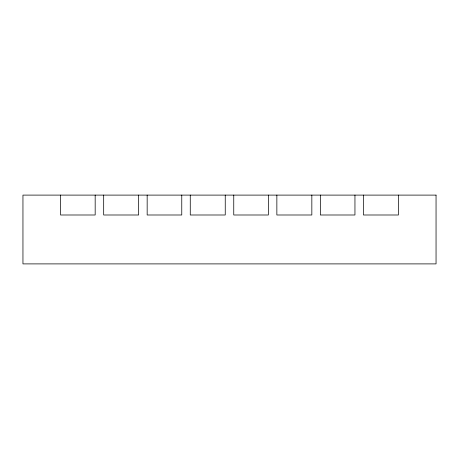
<?xml version="1.0" encoding="UTF-8"?>
<svg xmlns="http://www.w3.org/2000/svg" width="459" height="459" viewBox="0 0 459 459"><rect width="100%" height="100%" fill="white"/><g stroke="black" fill="none" stroke-linecap="round" stroke-linejoin="round"><path stroke-width="0.69" d="M398.435 195.104L398.435 214.996L363.453 214.996L363.453 195.104M354.95 195.104L354.95 214.996L320.342 214.996L320.342 195.104M311.839 195.104L311.839 214.996L276.857 214.996L276.857 195.104M268.36 195.104L268.36 214.996L233.751 214.996L233.751 195.104M225.249 195.104L225.249 214.996L190.267 214.996L190.267 195.104M181.764 195.104L181.764 214.996L147.161 214.996L147.161 195.104M138.658 195.104L138.658 214.996L103.677 214.996L103.677 195.104M95.174 195.104L95.174 214.996L60.565 214.996L60.565 195.104M436.05 195.104L22.95 195.104L22.95 263.896L436.05 263.896L436.05 195.104"/></g></svg>
